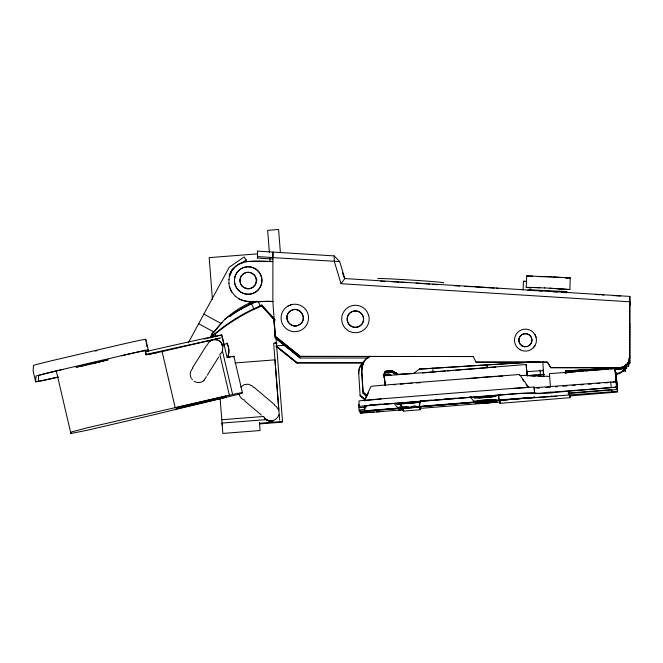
<?xml version="1.0" encoding="UTF-8"?>
<svg xmlns="http://www.w3.org/2000/svg" width="663" height="663" viewBox="0 0 663 663"><rect width="100%" height="100%" fill="white"/><g stroke="black" fill="none" stroke-linecap="round" stroke-linejoin="round"><path stroke-width="0.99" d="M228.942 283.416L228.95 279.529M272.825 259.018L257.451 258.048L257.534 251.103L334.202 255.901L339.68 261.57L344.818 278.559L341.031 283.714L629.85 301.798M257.451 258.048L257.534 251.103M235.514 296.32C245.65 305.353 260.774 300.447 272.866 301.541L272.907 252.064L272.907 257.609L339.68 261.57M625.482 366.258L628.607 366.258L628.681 362.321L629.775 362.321L629.784 359.744L628.681 359.744M628.607 366.258L628.681 362.321M628.607 363.68L629.709 363.689L629.784 359.744M628.615 358.534L629.709 358.534L629.759 303.463M344.818 278.559L629.85 296.411L629.709 358.534M629.767 305.635L629.85 296.411M145.379 351.605C146.092 352.948 145.255 351.829 145.587 350.586L144.749 350.652A24.688 0.456 -13.1 0 0 127.768 354.291L121.37 355.766M229.265 274.913L232.017 269.576L233.815 268.366M246.18 261.57L246.205 259.995L244.141 256.995L229.249 267.206L188.317 342.812M526.754 373.998L527.052 375.349L519.842 375.457M163.28 351.34L147.725 354.564L157.388 352.517M279.662 420.176L273.662 343.169L276.405 342.953L276.628 345.821M568.166 393.507L616.524 389.562L616.317 386.421M521.64 398.571L617.477 391.377L612.007 391.676L611.858 389.852M534.37 396.499L534.345 397.129L533.599 397.294A21.97 0.414 -4.5 0 1 512.433 399.292L381.018 409.717A21.97 0.414 -4.5 0 1 359.139 411.035L358.766 404.455L358.708 405.557M523.074 289.905L523.472 281.269L526.381 281.419M147.725 354.49L146.059 354.862L145.048 349.948M531.187 287.899L526.19 287.386L526.729 275.866L570.205 277.872L569.898 289.499L566.865 289.507M368.156 357.995L300.173 358.02L275.286 337.964L273.885 318.48M615.529 373.99L615.098 368.454L549.395 373.675L550.489 387.2M35.645 381.838L35.943 376.17A27.456 0.506 -13.1 0 1 62.712 369.399L121.544 355.675A27.456 0.506 -13.1 0 1 148.263 349.956L145.761 339.265A27.456 0.506 -13.1 0 0 119.05 344.975L60.217 358.708A27.456 0.506 -13.1 0 0 33.448 365.47L33.15 371.147L35.645 381.838A27.456 0.506 -13.1 0 0 58.369 377.048M70.891 433.503L71.38 432.003L87.45 427.743L236.94 393.515A81.864 1.508 -13.1 0 1 236.882 394.684L155.921 414.242L87.317 430.237L70.891 433.503L56.231 370.725M219.47 338.221L213.718 339.597C218.077 338.926 221.782 341.951 222.892 345.97M222.163 345.746L227.094 343.227L227.061 343.964A16.476 16.476 0 0 1 228.296 347.18M225.959 397.303L226.025 395.993L176.283 407.596L176.217 408.914L225.959 397.303L225.536 395.521M274.805 320.378L261.728 305.8L274.805 320.279M261.769 305.063L251.484 309.861A184.538 184.505 3 0 0 210.196 337.699M473.291 356.537L300.264 356.454L275.369 336.39L300.264 356.354L473.291 356.537L476.001 362.139L547.398 362.213L550.754 367.708L618.794 367.783A10.981 10.981 0 0 0 629.784 356.81M359.321 407.621L359.379 406.518A21.97 0.414 -4.5 0 1 381.3 404.355L512.714 393.93A21.97 0.414 -4.5 0 1 533.848 392.562L534.585 392.612C538.041 394.526 546.262 391.85 550.945 392.256L616.648 387.142L555.859 392.281C540.063 394.816 527.475 392.521 512.35 394.062L373.103 405.159L365.462 405.955L364.849 406.087L364.584 407.239L359.321 407.621L358.94 401.04A21.97 0.414 -4.5 0 1 380.86 398.886L512.284 388.452A21.97 0.414 -4.5 0 1 533.417 387.093L534.146 387.142L534.585 392.612M366.656 396.399L363.026 393.084L366.664 396.3M527.027 375.78L526.173 364.501L384.283 375.764L384.383 377.454M395.935 374.429L391.982 372.026L386.197 372.382A2.942 2.942 0 0 0 384.515 373.501L384.068 377.587M392.057 370.692L398.372 374.471L392.057 370.692L386.272 371.048A2.942 2.942 0 0 0 384.59 372.167L384.01 374.205M537.66 361.7L419.455 369.109L539.715 361.675M476.001 362.139L547.406 362.106L550.754 367.708M481.189 401.214L474.128 401.645L474.153 401.123L477.368 400.717L496.048 399.383L495.651 399.988L488.946 400.601M526.173 364.501L526.919 374.264M565.406 370.99L625.706 367.261L565.406 370.99L565.531 373.153M615.032 369.714L615.463 375.208M625.549 364.965L628.673 364.89M625.632 368.703L625.507 366.54M629.767 303.314L629.842 301.938L629.842 304.176M629.742 325.077L629.817 323.71M629.742 327.646L629.817 326.287M629.742 330.224L629.817 328.856M629.742 332.801L629.809 331.434M629.734 335.37L629.809 334.003M629.734 337.948L629.809 336.58M629.734 340.517L629.8 339.149M629.726 343.094L629.8 341.727M629.726 345.663L629.8 344.304M629.726 348.241L629.792 346.873M629.717 350.818L629.792 349.451M629.717 353.387L629.792 352.02M629.717 355.965L629.784 354.597M629.709 363.689L629.775 362.321M272.899 261.562C258.031 261.098 234.727 257.368 229.381 276.338M300.173 358.02L275.286 337.964M145.761 339.265L145.678 340.939M272.858 301.615C261.587 300.43 249.263 303.994 238.697 298.764M534.544 393.242L534.146 387.142M220.887 342.207L220.257 341.578M549.602 376.402L524.126 375.473M401.513 408.607L403.767 411.085L420.185 409.759L420.765 406.717M420.781 406.875L420.185 409.759M534.105 387.772L616.217 381.673L613.118 382.236M527.052 375.349L528.61 375.614M145.512 351.945L145.868 353.18M228.95 279.629L229.39 276.239A20.023 20.014 0 0 1 243.561 262.1M420.176 401.214L419.248 406.22L420.408 400.427M383.935 375.54L384.507 373.601A2.942 2.942 0 0 1 386.197 372.49L391.982 372.134M148.172 351.639L148.263 349.956M206.334 376.601L204.096 380.231M206.997 345.299L209.251 341.677L212.45 339.879L162.103 351.564L175.206 407.712M229.332 395.09L219.793 354.216A7.6 6.199 75.4 0 0 222.42 350.868L222.901 345.912L220.887 342.116M364.575 400.875L368.413 392.861M229.696 275.51L231.528 272.021M209.251 341.776L211 340.525L214.58 339.514M192.519 367.808L206.375 345.688M207.221 375.324L218.724 356.943M366.755 405.822L364.459 409.477L359.197 409.933M366.722 410.364L365.487 412.328L360.249 413.115L382.518 411.425M365.661 405.549L364.584 407.239L364.443 405.416M210.014 337.45L211.837 334.55M211.837 334.658L221.906 322.516M534.933 345.572L533.193 347.843M192.792 368.255C190.165 370.766 189.461 374.943 191.201 378.15M253.664 301.217A93.475 93.458 1.1 0 0 223.771 320.502L213.801 331.931L198.66 323.726M211.58 333.937L213.511 331.773M240.777 387.018L244.291 384.598L247.829 384.2M580.722 369.647L578.401 371.595L580.589 369.672M419.464 369.001L413.637 373.426L398.38 374.371M289.499 311.743C297.861 303.306 309.679 319.284 299.195 324.845C290.261 330.58 281.551 315.464 290.999 310.599A8.238 8.238 0 0 1 303.331 317.718A8.238 8.238 0 0 1 290.966 324.837A8.238 8.238 0 0 1 290.982 310.574M241.97 262.855L246.205 259.995M278.535 415.311L279.272 415.253L278.634 415.005C277.242 420.914 268.706 422.903 264.844 418.204M224.749 319.251A190.032 189.999 3 0 1 249.056 304.939L256.995 301.126M443.157 282.811L443.464 282.662A32.951 0.63 3.6 0 0 416.19 280.391L407.604 279.844A32.951 0.63 3.6 0 0 377.985 278.684M261.728 305.908L251.443 310.599A184.538 184.505 3 0 0 211.63 337.135M248.94 303.264L252.926 301.566M287.966 306.024L291.281 304.657A13.732 13.724 0 0 1 308.336 320.37A13.732 13.724 0 0 1 286.93 329.213A13.732 13.724 0 0 1 287.966 306.074L291.272 304.707M422.422 372.987L436.171 371.802M80.505 366.051L78.706 366.606L80.496 366.316M82.635 365.504L76.038 367.227L82.618 365.877M101.522 361.459L105.45 360.365L101.547 361.086M80.745 365.91L96.251 362.205M84.077 365.081L92.099 363.167M100.088 361.882L92.066 363.796M62.886 369.415L56.488 370.924A24.688 0.456 -13.1 0 0 39.465 375.225L38.62 375.548L38.321 381.217L39.158 381.142A24.688 0.456 -13.1 0 0 56.14 377.512L57.971 377.09M145.528 351.705L152.763 350.014A93.367 1.716 -13.1 0 1 211.961 336.912L221.823 334.964L227.069 357.423L228.453 357.15A81.864 1.508 -13.1 0 1 232.837 356.984M204.179 339.025L221.823 334.964M146.15 354.374L220.994 337.923M87.914 364.758L108.127 359.736L98.779 361.691M95.141 351.092L96.864 350.702M95.555 362.421L100.121 361.335M84.044 365.628L88.61 364.542M528.867 397.56L369.448 410.438L364.617 410.596L364.244 406.734M80.72 366.349L85.386 365.272M271.921 421.204L268.888 421.113M394.361 403.659L397.493 407.455L402.98 406.842M272.974 420.557L270.396 420.814M618.463 373.7L615.62 374.073L618.471 373.733A10.981 10.981 0 0 0 625.134 368.611M467.39 378.747L478.885 377.67M403.145 403.452L400.875 403.742L406.626 403.427M402.996 406.916L400.692 407.206L402.947 407.132M413.927 406.253L415.162 406.129M479.622 400.585C476.888 400.286 476.755 402.043 479.581 401.314M214.431 339.63L217.265 339.904M488.2 367.6L495.808 367.012M402.839 409.477L398.562 409.85L403.278 409.411M393.739 384.78L395.695 384.598M404.753 403.303C373.907 406.129 442.859 400.651 412.51 402.69M489.128 397.129C491.424 397.535 495.228 395.761 490.777 396.242M412.32 406.411L416.182 406.121M370.468 410.762L360.183 412.021L373.857 410.48M491.573 401.364L493.86 400.974L491.556 401.132M400.394 384.167L404.181 383.852M403.162 403.377L406.626 403.137M410.612 403.104L416.381 402.507L414.118 402.582M483.286 396.797C481.446 396.491 474.227 398.032 479.763 397.85M487.255 397.294L495.833 396.524L496.231 395.919L485.291 396.631M479.639 400.502C481.421 400.129 504.328 398.654 487.073 400.759M412.146 406.485L413.911 406.336M616.018 373.244L617.535 392.048L570.213 395.894M482.183 401.877L478.296 402.4L482.2 402.126M489.965 401.505L497.018 400.725L489.949 401.248M482.258 402.988L478.371 403.51L484.147 403.087M490.04 402.615L497.093 401.836L490.023 402.358M536.243 375.076L530.309 375.515M538.141 374.918L544.108 374.421M371.098 410.67L377.811 410.148M411.433 407.745L420.383 406.974L411.441 407.646M484.056 401.72L475.131 402.656L484.073 401.977M488.092 401.654L491.556 401.388M595.747 294.505L599.866 294.687M479.863 377.587L487.703 376.965M381.2 398.96L364.211 400.634L371.023 386.33L380.628 385.385L519.485 374.487L528.875 387.565M405.806 403.145L411.466 402.698M488.076 397.286L482.415 397.734M487.893 400.759L482.225 401.206M376.377 410.231L513.087 399.242M406.601 408.018L409.436 407.786M483.228 401.77L486.062 401.538M412.278 407.695L398.488 408.739L412.27 407.563M488.921 401.612L483.252 402.068M525.03 398.314L556.721 396.259M483.302 402.88L488.971 402.424M486.145 402.665L475.197 403.601L482.274 403.237M483.327 403.179L493.943 402.259L488.15 402.507M486.161 402.955L488.996 402.723M513.444 399.184L519.112 398.728M382.045 409.767L524.4 398.314M406.61 408.151L409.444 407.927M376.493 411.938L403.717 409.751M419.563 408.441L500.217 401.977M499.703 400.692L499.919 403.336L569.998 397.692L569.774 394.899M438.21 371.636L445.354 371.073M447.392 370.907L453.509 370.426M455.547 370.261L461.672 369.78M463.71 369.614L477.99 368.479M480.029 368.321L487.164 367.758L486.949 364.675M578.409 371.487L583.332 371.098M585.305 370.94L592.2 370.393M593.186 370.319L608.584 369.092M610.524 368.935L615.09 368.578M528.046 375.589L544.306 374.305M566.202 372.556L567.404 372.465M569.401 372.308L575.401 371.827M564.893 372.78L567.395 372.581M564.909 372.962L567.412 372.763M555.428 386.802L557.616 386.628M562.887 386.231L566.989 385.899M572.111 385.493L575.186 385.253M580.316 384.838L583.39 384.598M588.512 384.192L591.587 383.943M596.717 383.537L599.791 383.297M604.913 382.882L607.988 382.642M377.114 404.413L380.935 404.115M385.054 403.792L389.164 403.46M421.08 400.933L423.135 400.767M427.254 400.435L431.373 400.112M435.483 399.789L439.602 399.457M443.721 399.134L447.84 398.803M452.986 398.397L456.078 398.148M460.188 397.825L464.307 397.502M469.454 397.087L471.517 396.93M568.191 393.084L611.062 389.678M259.515 423.267L282.513 421.477M259.565 423.914L282.562 422.124L276.023 338.072M257.136 253.904L209.177 257.634L212.433 299.535M276.637 345.879L285.596 345.183M234.926 362.959L274.963 359.852L278.783 409.717M408.101 383.537L412.021 383.231M511.927 388.584L516.568 388.228M408.632 402.971L414.11 402.507M221.782 419.729L263.634 416.472A7.6 6.249 -4.4 0 0 266.584 419.604M408.433 406.734L403.842 407.14M485.067 400.924L479.589 401.397M222.039 423.069L266.584 419.604L268.3 420.425M545.815 387.557L549.552 387.275M403.286 409.527L401.77 409.635L402.789 409.535M373.965 412.096L365.727 412.676L365.346 410.496M488.681 376.891L496.181 376.377M517.563 388.153L525.751 387.623M490.769 396.167L475.81 397.435L474.335 397.651L474.31 398.181L481.371 397.75M479.772 397.924L483.236 397.609M404.554 407.024L406.427 406.891M527.01 371.653L543.536 370.576M416.579 382.907L420.491 382.659M536.955 388.178L539.649 388.004M369.722 404.927L372.299 404.753M402.955 407.206L397.493 407.455M276.993 343.069L274.896 343.069M383.272 374.935L389.057 374.603L390.64 375.482M622.673 370.46L625.474 370.625L625.507 371.065L622.383 371.065M392.048 370.799L386.264 371.156A2.942 2.942 0 0 0 384.581 372.266M399.391 374.413L403.46 374.156M565.332 372.324L567.379 372.2M615.405 369.332L625.632 368.595M498.153 376.252L502.62 376.12M570.437 277.979L566.517 277.979M526.19 287.386L532.281 287.518M529.944 287.485L528.834 287.518L530.508 287.767M540.991 374.678L543.66 374.603M544.108 376.534L538.091 376.352M363.995 362.603L297.049 362.578L276.148 345.862M276.181 346.401L297.082 363.117L362.993 363.075M625.507 368.487L626.601 368.487L626.576 365.479L626.601 365.918M248.741 261.529L267.214 261.545M550.762 367.6L618.794 367.675A10.981 10.981 0 0 0 629.792 356.702M614.593 369.283L621.554 368.918A10.981 10.981 0 0 0 623.361 368.263M614.991 369.341L619.076 369.349M554.26 277.291L559.133 277.474M530.102 287.386L539.931 287.767M533.988 287.493L544.713 287.966M559.191 289.283L561.13 289.358M527.715 290.311L536.831 290.742M612.745 295.532L620.278 296.021M532.72 276.131L529.629 276.081M538.77 276.421L551.624 276.736M560.508 277.441L552.859 277.001M565.539 277.681L567.553 277.772L565.307 277.764M538.911 276.521L542.624 276.744M544.298 287.891L569.898 289.499M549.726 288.198L567.072 289.366M525.419 281.402L523.472 281.269M538.696 290.85L542.143 291.057M257.526 256.589L272.907 257.551M472.91 286.739L464.614 286.375M474.94 286.864L484.081 287.435M486.112 287.568L494.225 288.074M496.255 288.198L498.286 288.33M454.428 285.736L459.525 286.06M553.099 291.745L557.392 292.018M601.921 294.828L603.968 295.018M561.387 292.3L566.567 292.723M248.045 288.703L244.05 287.667L242.219 286.283M529.53 375.697L535.074 376.186M528.66 276.148L526.729 275.866M245.907 288.422L248.169 288.778A8.238 8.238 0 0 0 254.004 274.722L250.191 272.51M268.747 420.988L273.156 420.955L269.601 421.071A8.238 8.238 0 0 1 264.752 418.287M244.896 400.228C241.879 399.491 239.434 396.797 239.003 393.714M266.891 420.209L267.545 420.425M248.534 384.233L252.404 386.081L253.83 387.664M194.126 381.25L196.091 382.128M218.367 340.401L219.229 340.815M566.973 291.563L528.925 289.806M229.265 274.805L229.887 275.145M203.823 314.105L220.953 323.395M391.402 375.515L389.024 374.139L383.239 374.504L389.032 374.172L390.615 375.092M391.982 372.026L396.731 374.786M266.543 419.986L264.877 418.643L267.313 420.533M274.383 405.176L275.584 405.963M276.181 346.368L297.082 363.117M254.435 387.64L274.374 404.488M244.879 401.115L261.429 415.096M367.459 395.604L363.092 391.85L361.741 369.83A13.732 13.724 0 0 1 370.236 356.271M365.222 400.187L360.117 395.695L358.708 373.31A13.732 13.732 0 0 1 363.382 362.131M399.192 403.709L402.822 407.521L399.441 403.402M261.777 304.963L275.104 319.707M276.189 406.353L278.593 409.875M401.505 408.458L403.767 411.085M235.514 296.427L231.37 291.43L229.381 286.598M470.365 397.087L474.128 401.645M231.818 292.118L229.373 286.706L228.95 283.316M191.764 378.929L192.427 379.882M522.651 379.534L523.77 381.167M526.016 384.424L527.707 386.869M221.856 344.876L222.229 345.63M251.517 303.778L253.854 308.751M256.415 278.783L257.004 280.093M258.28 301.524L260.128 305.709M385.062 383.695L384.01 374.098M534.942 334.616L536.035 337.26M368.694 315.513L367.335 312.149A13.732 13.724 0 0 0 344.196 311.113A13.732 13.724 0 0 0 353.039 332.519A13.732 13.724 0 0 0 368.703 315.464M342.564 272.791L343.923 277.316M341.031 283.714L334.309 261.454L334.202 255.901M233.906 356.329L242.393 392.687M221.989 336.174L224.069 345.075M222.42 350.868L232.58 394.369M216.221 338.942L216.387 339.655M146.125 342.887L147.037 346.774M145.504 352.169L146.125 354.846M222.08 423.549L222.204 425.174M617.096 386.57L616.035 374.031M365.462 410.306L365.669 412.038M364.335 406.593L364.642 409.187M384.283 375.764L385.046 385.203M384.714 381.242L384.847 382.8M384.242 377.429L384.233 377.661M550.928 392.678L550.862 391.999M568.837 391.841L569.069 394.328L568.862 391.385M526.952 374.123L526.604 369.979L526.729 371.802M498.535 394.734L498.982 399.888L498.634 395.049M617.294 389.181L615.968 372.664M615.098 368.454L616.623 387.465L616.217 381.673M569.782 395.049L569.998 397.692M551.732 395.952L551.79 396.665M527.267 371.57L527.615 376.012M360.084 410.936L360.233 412.759M615.604 377.363L616.002 382.394M616.234 385.916L616.524 389.562M610.747 382.004L611.178 387.474M526.754 373.766L526.903 375.648M499.695 400.551L499.919 403.336M487.048 364.766L487.297 367.849M432.782 368.04L433.105 372.15M384.938 383.67L385.087 385.559M615.637 377.844L615.944 381.797M280.399 252.661L278.601 229.497L267.653 230.351L269.385 252.636M269.783 257.75L270.098 261.877M259.44 422.356L260.078 430.544L222.851 433.428L220.075 397.792M215.11 333.912L215.342 336.912M384.764 382.178L384.838 383.065M396.275 372.656L396.424 374.67L396.391 374.015M368.868 356.222L368.976 357.771M272.866 301.541L275.36 336.497M273.877 318.588L275.278 338.064M625.532 366.258L625.665 368.263L625.524 366.117M626.601 368.487L625.474 368.056L625.507 371.065M540.105 370.12L540.428 375.2M625.516 364.219L625.698 367.368M542.798 361.376L543.735 376.634M543.171 369.78L543.478 374.935M363.017 393.192L361.666 371.164A13.732 13.724 0 0 1 363.084 364.194M216.055 338.975L216.072 339.605M615.985 372.73L615.993 374.023M626.237 365.968A10.981 10.981 0 0 1 625.582 367.766M625.101 368.031A10.981 10.981 0 0 1 615.587 373.526M358.733 373.733A13.732 13.732 0 0 1 358.981 370.161M359.189 369.291A13.732 13.732 0 0 1 360.142 366.772M360.564 365.976A13.732 13.732 0 0 1 362.139 363.796M227.094 343.227A16.476 16.476 0 0 1 227.475 357.407M228.495 348.017A16.476 16.476 0 0 1 228.055 356.537M204.096 380.33A8.238 8.229 0 0 1 196.778 382.402M227.268 357.514A79.088 1.459 -13.1 0 1 230.218 357.05M229.879 316.582A93.475 93.458 1.1 0 1 254.551 302.328M240.785 309.132A93.475 93.458 1.1 0 1 252.653 303.19M527.085 346.583A6.58 6.572 0 0 1 518.914 339.083A6.58 6.572 0 0 1 529.173 334.848A6.58 6.572 0 0 1 528.676 345.929M248.186 266.816A13.732 13.724 0 0 1 260.203 287.162A13.732 13.724 0 0 1 236.583 287.908A13.732 13.724 0 0 1 247.299 266.841M380.645 281.278A32.951 0.63 3.6 0 1 385.203 281.419M391.485 281.7A32.951 0.63 3.6 0 1 399.068 282.098M400.866 282.198A32.951 0.63 3.6 0 1 407.438 282.587M416.016 283.134A32.951 0.63 3.6 0 1 420.201 283.408M422.248 283.557A32.951 0.63 3.6 0 1 429.806 284.104M432.583 284.319A32.951 0.63 3.6 0 1 437.348 284.725M242.343 286.358A8.238 8.238 0 0 1 250.316 272.592M629.709 358.318A10.981 10.981 0 0 1 629.535 360.233M568.216 372.432A9.887 9.887 0 0 1 566.268 370.741M568.249 371.802A9.887 9.887 0 0 1 566.898 370.725M361.658 371.263A13.732 13.724 0 0 1 363.075 364.302M361.733 369.929A13.732 13.724 0 0 1 367.849 357.639M417.193 407.231L413.289 407.588L417.193 407.231M365.189 399.723L360.092 395.231L365.189 399.756M519.958 349.625A10.981 10.981 0 0 0 536.442 340.127A10.981 10.981 0 0 0 519.974 330.605A10.981 10.981 0 0 0 519.958 349.625M241.299 292.375A13.732 13.724 0 0 0 261.91 280.507A13.732 13.724 0 0 0 241.324 268.598A13.732 13.724 0 0 0 241.299 292.375M244.05 287.618A8.238 8.238 0 0 0 256.415 280.499A8.238 8.238 0 0 0 244.067 273.355A8.238 8.238 0 0 0 244.05 287.618M522.104 345.871A6.58 6.572 0 0 0 531.975 340.185A6.58 6.572 0 0 0 522.112 334.483A6.58 6.572 0 0 0 522.104 345.871M351.241 326.295A8.238 8.238 0 0 0 363.606 319.176A8.238 8.238 0 0 0 351.257 311.983A8.238 8.238 0 0 0 351.241 326.295M363.606 319.176A8.238 8.238 0 0 0 351.257 312.033A8.238 8.238 0 0 0 351.241 326.246A8.238 8.238 0 0 0 363.606 319.127"/></g></svg>
